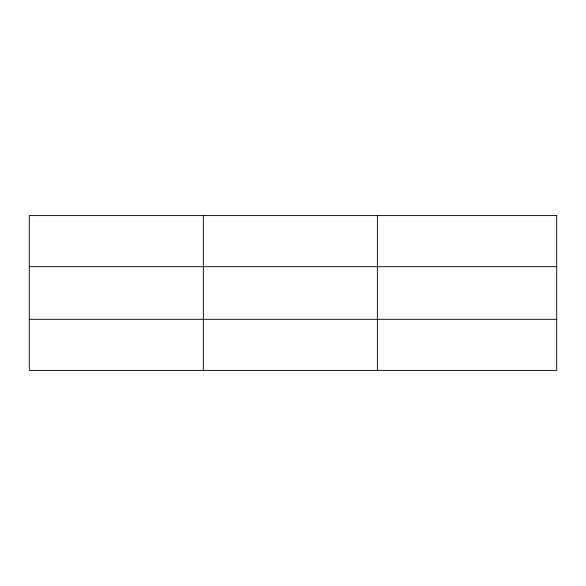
<?xml version="1.0" encoding="UTF-8"?>
<svg xmlns="http://www.w3.org/2000/svg" width="586" height="586" viewBox="0 0 586 586"><rect width="100%" height="100%" fill="white"/><g stroke="black" fill="none" stroke-linecap="round" stroke-linejoin="round"><path stroke-width="0.88" d="M203.342 215.589L203.342 370.411M377.384 215.589L377.384 370.411M29.3 266.681L556.7 266.681M29.3 319.319L556.7 319.319M556.7 215.589L556.7 370.411L29.3 370.411L29.3 215.589L556.7 215.589"/></g></svg>
